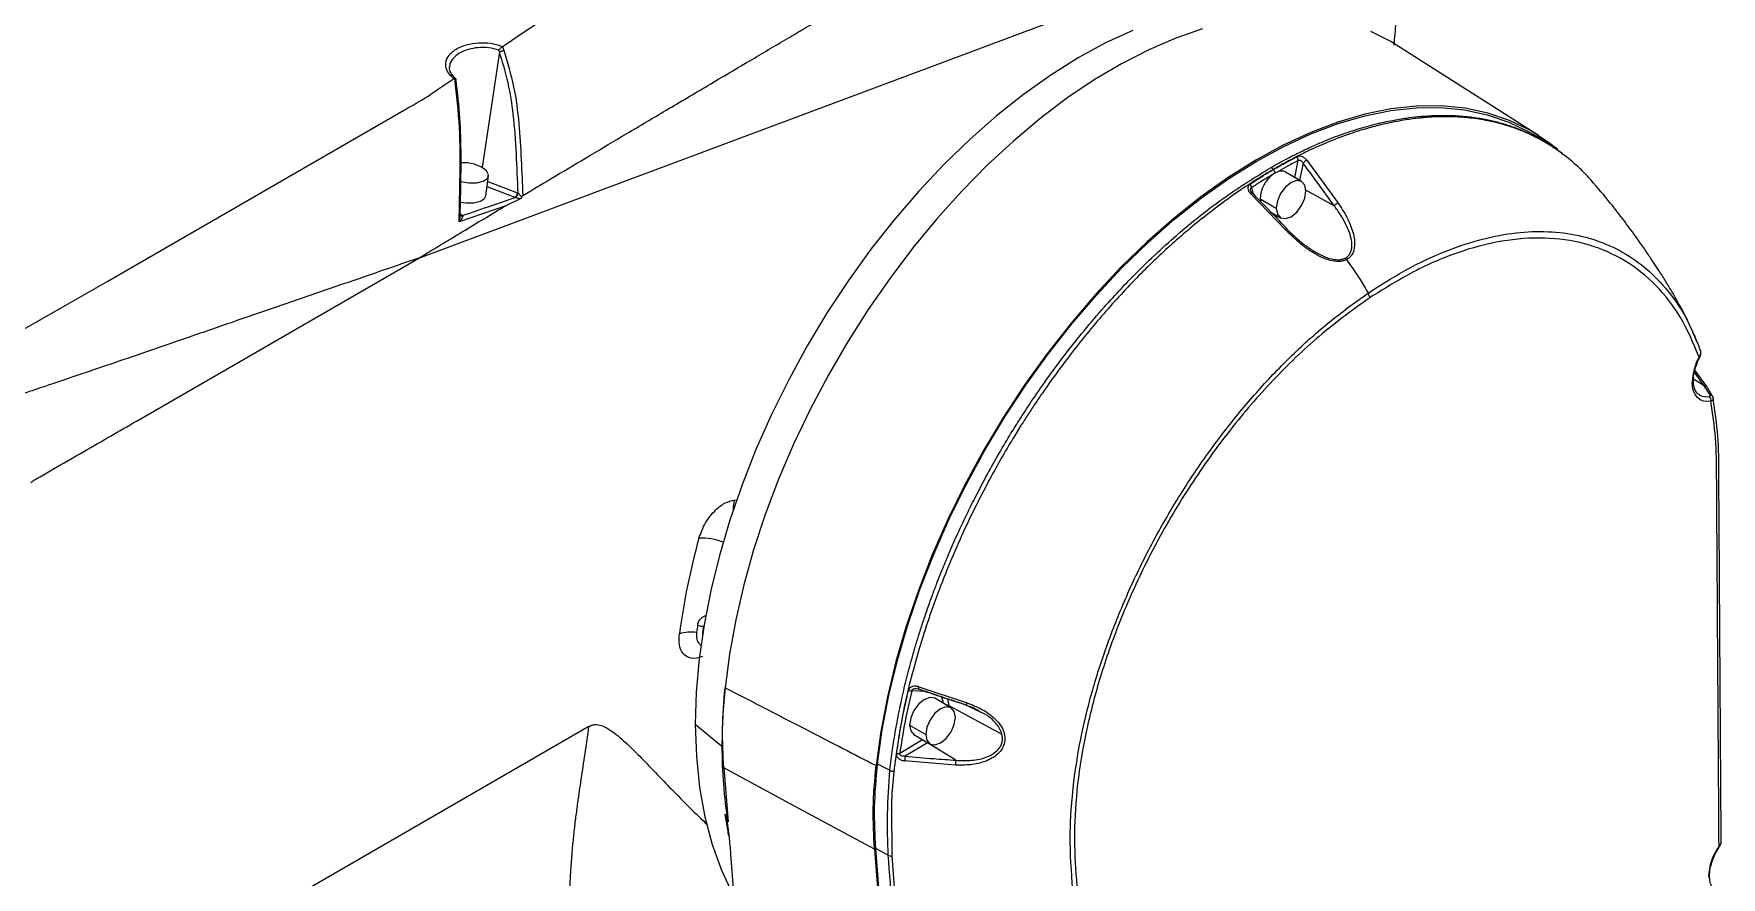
# Model space of a CAD drawing. Header units: millimetres. Extents: x -356 to 237, y 0 to 365.
# Drawn here: x -178.53 to -169.81, y 282.4 to 286.75 of the extents above; entities that cross this region are included whole.
import ezdxf

# ---------------------------------------------------------------- set-up
doc = ezdxf.new("R2010")
doc.units = ezdxf.units.MM

msp = doc.modelspace()

# ---------------------------------------------------------------- linework, layer by layer
at = {"color": 7, "linetype": 'Continuous', "lineweight": 25}
for p, q in [((-176.5385, 285.5966), (-172.0373, 287.2786)), ((-170.7574, 286.2298), (-171.4901, 286.6956)), ((-176.1225, 286.661), (-176.2114, 286.0648)), ((-176.3583, 286.5211), (-176.3747, 286.5388)), ((-176.3446, 286.5189), (-176.3608, 286.5364)), ((-176.3469, 286.5165), (-176.3479, 286.515)), ((-178.1447, 285.4766), (-176.5997, 286.3684)), ((-170.6956, 286.1791), (-170.7624, 286.2215)), ((-172.0151, 286.0123), (-171.9972, 286.0997)), ((-171.9723, 286.0858), (-171.9903, 285.998)), ((-171.9524, 286.1011), (-171.7914, 285.8805)), ((-176.1926, 285.9174), (-176.1781, 286.0207)), ((-176.1822, 285.9913), (-176.029, 285.9333)), ((-172.1179, 286.0351), (-172.1294, 286.0275)), ((-172.1066, 286.0406), (-172.1179, 286.0351)), ((-171.9802, 285.9922), (-172.0638, 286.0405)), ((-176.0411, 285.9093), (-176.186, 285.9642)), ((-176.0152, 285.9014), (-176.0891, 285.8669)), ((-172.0606, 285.7401), (-172.2445, 285.9297)), ((-172.2365, 285.934), (-172.2431, 285.9451)), ((-172.2385, 285.9601), (-172.2297, 285.927)), ((-172.1944, 285.9025), (-172.1109, 285.8543)), ((-172.1944, 285.9025), (-172.1931, 285.8869)), ((-171.8115, 285.8662), (-171.9579, 285.9467)), ((-176.0891, 285.8669), (-176.3299, 285.7834)), ((-176.3255, 285.8273), (-176.3128, 285.8157)), ((-176.3233, 285.818), (-176.3236, 285.8184)), ((-176.3128, 285.8157), (-176.3124, 285.815)), ((-172.1381, 285.8333), (-172.0885, 285.8047)), ((-172.1342, 285.8258), (-172.1289, 285.828)), ((-177.981, 284.7639), (-176.5385, 285.5966)), ((-178.3617, 285.3526), (-178.1447, 285.4766)), ((-178.5688, 285.2343), (-178.3617, 285.3526)), ((-169.9439, 285.1795), (-169.9521, 285.1996)), ((-169.9463, 285.179), (-169.9392, 285.1631)), ((-169.9188, 285.114), (-169.9206, 285.1215)), ((-169.9497, 285.0164), (-169.8892, 284.9338)), ((-169.9022, 284.9371), (-169.9569, 284.971)), ((-169.9022, 284.9371), (-169.9514, 285.0083)), ((-169.8709, 284.89), (-169.9022, 284.9371)), ((-169.8545, 284.8736), (-169.8574, 284.8823)), ((-174.9086, 284.3478), (-174.8971, 284.3489)), ((-173.9195, 283.359), (-173.9933, 283.3633)), ((-173.971, 283.3745), (-173.96, 283.3728)), ((-173.9561, 283.3841), (-173.7072, 283.3004)), ((-173.7898, 283.276), (-173.8733, 283.3242)), ((-173.8022, 283.2872), (-173.5273, 283.1393)), ((-173.8022, 283.2872), (-173.8022, 283.2832)), ((-173.6639, 283.2651), (-173.7119, 283.2893)), ((-175.1105, 283.1902), (-174.9729, 283.0768)), ((-174.004, 283.1862), (-173.9205, 283.138)), ((-173.6516, 283.2589), (-173.6639, 283.2651)), ((-175.6597, 283.1785), (-178.4405, 281.5732)), ((-174.0547, 283.0408), (-173.9375, 283.1112)), ((-173.9815, 283.1367), (-173.898, 283.0884)), ((-173.9117, 283.0949), (-174.0267, 283.0258)), ((-173.7654, 283.0047), (-173.9117, 283.0949)), ((-174.9638, 282.9649), (-174.9417, 282.6864)), ((-173.7674, 282.98), (-174.0298, 283.0012)), ((-174.9283, 282.5174), (-174.8118, 281.0463)), ((-174.1857, 282.5456), (-174.034, 280.6301)), ((-174.0272, 280.6347), (-174.1789, 282.5493)), ((-174.0963, 282.5096), (-173.997, 281.2348))]:
    msp.add_line(p, q, dxfattribs=at)
at = {"color": 7, "linetype": 'Continuous', "lineweight": 25, "flags": 128}
for points in [[(-172.8519, 286.7716), (-172.9926, 286.7066), (-173.134, 286.6296), (-173.2753, 286.5411), (-173.4159, 286.4414), (-173.5549, 286.3311), (-173.6918, 286.2108), (-173.8257, 286.081), (-173.9561, 285.9425), (-174.0823, 285.7958), (-174.2036, 285.6417), (-174.3195, 285.4811), (-174.4293, 285.3148), (-174.5324, 285.1435), (-174.6285, 284.9681), (-174.7169, 284.7896), (-174.7973, 284.6087), (-174.8692, 284.4266), (-174.9322, 284.2439), (-174.9861, 284.0618), (-175.0306, 283.8811), (-175.0654, 283.7027), (-175.0904, 283.5274), (-175.1055, 283.3563), (-175.1105, 283.1902)], [(-172.4913, 286.7801), (-172.6296, 286.7319), (-172.7694, 286.6716), (-172.9102, 286.5995), (-173.0511, 286.5159), (-173.1916, 286.4212), (-173.331, 286.3159), (-173.4684, 286.2005), (-173.6034, 286.0756), (-173.7352, 285.9418), (-173.8632, 285.7997), (-173.9868, 285.6499), (-174.1053, 285.4934), (-174.2182, 285.3307), (-174.3249, 285.1628), (-174.425, 284.9903), (-174.5179, 284.8142), (-174.6032, 284.6354), (-174.6804, 284.4546), (-174.7492, 284.2728), (-174.8093, 284.0909), (-174.8603, 283.9096), (-174.9021, 283.7301), (-174.9343, 283.553), (-174.9569, 283.3792)], [(-171.4901, 286.6956), (-171.5195, 286.7135), (-171.6222, 286.7657)], [(-170.6572, 286.1564), (-170.7044, 286.1935), (-170.8022, 286.2565), (-170.9071, 286.3071), (-171.0187, 286.3449), (-171.1362, 286.3698), (-171.2592, 286.3816), (-171.387, 286.3803), (-171.5189, 286.3659), (-171.6543, 286.3385), (-171.7925, 286.2981), (-171.9328, 286.2451), (-172.0745, 286.1796), (-172.2168, 286.1021), (-172.359, 286.0128), (-172.5005, 285.9123), (-172.6404, 285.8011), (-172.778, 285.6798), (-172.9128, 285.5488), (-173.0439, 285.4091), (-173.1707, 285.2611), (-173.2925, 285.1058), (-173.4088, 284.9438), (-173.5189, 284.776), (-173.6224, 284.6034), (-173.7185, 284.4266), (-173.807, 284.2467), (-173.8872, 284.0646), (-173.9589, 283.8812), (-174.0216, 283.6974), (-174.075, 283.5142), (-174.1188, 283.3324), (-174.1529, 283.1532), (-174.177, 282.9772)], [(-174.1696, 282.9858), (-174.1453, 283.1612), (-174.111, 283.3398), (-174.0671, 283.5208), (-174.0136, 283.7033), (-173.9509, 283.8863), (-173.8793, 284.0689), (-173.7991, 284.2502), (-173.7109, 284.4293), (-173.6149, 284.6052), (-173.5117, 284.777), (-173.4019, 284.944), (-173.286, 285.1051), (-173.1645, 285.2596), (-173.0381, 285.4068), (-172.9075, 285.5458), (-172.7733, 285.676), (-172.6361, 285.7966), (-172.4968, 285.9072), (-172.3559, 286.007), (-172.2143, 286.0957), (-172.0726, 286.1727), (-171.9315, 286.2377), (-171.7919, 286.2903), (-171.6543, 286.3303), (-171.5195, 286.3575), (-171.3881, 286.3717), (-171.2609, 286.3728), (-171.1385, 286.3609), (-171.0215, 286.3359), (-170.9105, 286.2981), (-170.8061, 286.2477), (-170.7624, 286.2215)], [(-176.3241, 285.9924), (-176.3213, 285.9915), (-176.2798, 285.9841), (-176.2392, 285.9846), (-176.2055, 285.9928), (-176.1841, 286.0076), (-176.178, 286.0267), (-176.1883, 286.0471)], [(-171.9578, 285.9427), (-171.9636, 285.9731), (-171.9802, 285.9922), (-172.0051, 285.9971), (-172.0344, 285.9869), (-172.0637, 285.9632), (-172.0885, 285.9297), (-172.1051, 285.8915), (-172.1109, 285.8543)], [(-176.3254, 285.8856), (-176.2943, 285.8808), (-176.2537, 285.8812), (-176.2201, 285.8895), (-176.1986, 285.9043), (-176.1926, 285.9174)], [(-172.1109, 285.8543), (-172.1051, 285.8238), (-172.0885, 285.8047), (-172.0637, 285.7999), (-172.0344, 285.8101), (-172.0051, 285.8337), (-171.9802, 285.8672), (-171.9636, 285.9055), (-171.9578, 285.9427)], [(-172.1009, 285.8119), (-172.1045, 285.8098), (-172.1135, 285.805)], [(-172.0525, 285.7447), (-172.0525, 285.7447), (-172.052, 285.7444), (-172.052, 285.7437), (-172.0524, 285.7426)], [(-169.8665, 284.8571), (-169.8868, 284.8554), (-169.9055, 284.8581), (-169.9222, 284.8651), (-169.9364, 284.8764), (-169.9478, 284.8916), (-169.9562, 284.9103), (-169.9613, 284.9321), (-169.963, 284.9565)], [(-169.8879, 284.9337), (-169.8867, 284.9323), (-169.8864, 284.9319)], [(-169.9273, 284.8909), (-169.9257, 284.8899), (-169.9232, 284.8885)], [(-177.9956, 284.7554), (-177.9875, 284.7601), (-177.981, 284.7639)], [(-173.9601, 283.3727), (-173.9602, 283.3723), (-173.9601, 283.3725), (-173.9598, 283.3733), (-173.9594, 283.3745), (-173.9588, 283.3763), (-173.958, 283.3786), (-173.9571, 283.3812), (-173.9561, 283.3841)], [(-173.8733, 283.3242), (-173.8981, 283.329), (-173.9274, 283.3188), (-173.9567, 283.2952), (-173.9816, 283.2617), (-173.9981, 283.2234), (-174.004, 283.1862)], [(-173.7673, 283.2264), (-173.7732, 283.2569), (-173.7898, 283.276), (-173.8146, 283.2808), (-173.8439, 283.2706), (-173.8732, 283.247), (-173.898, 283.2135), (-173.9146, 283.1752), (-173.9205, 283.138)], [(-173.7119, 283.2893), (-173.7119, 283.2889), (-173.7117, 283.289), (-173.7113, 283.2897), (-173.7107, 283.291), (-173.71, 283.2927), (-173.7092, 283.2949), (-173.7082, 283.2975), (-173.7072, 283.3004)], [(-175.1105, 283.1902), (-175.1051, 283.0236), (-175.0888, 282.8642), (-175.0618, 282.7128), (-175.0241, 282.5703), (-174.9761, 282.4375), (-174.9179, 282.3151), (-174.9113, 282.303)], [(-174.004, 283.1862), (-173.9981, 283.1558), (-173.9816, 283.1367), (-173.9815, 283.1367)], [(-173.9205, 283.138), (-173.9146, 283.1075), (-173.898, 283.0884), (-173.8732, 283.0836), (-173.8439, 283.0938), (-173.8146, 283.1174), (-173.7898, 283.1509), (-173.7732, 283.1892), (-173.7673, 283.2264)], [(-174.1857, 282.5456), (-174.6214, 282.7804), (-174.9638, 282.9649)], [(-174.1696, 282.9858), (-174.1339, 282.9675), (-174.1059, 282.9531)], [(-174.1147, 282.5147), (-174.1506, 282.5341), (-174.1789, 282.5493)], [(-169.8223, 282.5588), (-169.8223, 282.5589), (-169.8225, 282.5595), (-169.8233, 282.5605), (-169.8247, 282.5618)]]:
    msp.add_lwpolyline(points, dxfattribs=at)
at = {"color": 7, "linetype": 'Continuous', "lineweight": 25}
for centre, radius, start, end in [((-176.3697, 286.5264), 0.0133, 48.37703, 112.26805), ((-176.3041, 285.9065), 0.1821, 50.51247, 95.94706), ((-172.0266, 286.1), 0.0294, 359.51977, 40.7195), ((-171.93, 286.0513), 0.0545, 114.21048, 140.80255), ((-172.27, 285.9566), 0.0317, 6.23212, 42.65916), ((-172.0256, 285.894), 0.1691, 127.864, 177.11644), ((-172.0854, 285.9978), 0.0478, 63.14189, 116.3687), ((-176.0688, 285.9382), 0.0401, 313.83514, 352.89562), ((-176.0709, 285.9428), 0.0469, 313.2995, 346.29233), ((-172.2337, 285.919), 0.0152, 100.43712, 135.18486), ((-176.3156, 285.8278), 0.0125, 229.13293, 282.77426), ((-176.3151, 285.8265), 0.0119, 225.84931, 283.06696), ((-171.7668, 285.8248), 0.0609, 113.74801, 137.18575), ((-172.0479, 285.7274), 0.018, 104.98388, 134.75844), ((-169.6796, 284.9478), 0.2836, 150.92891, 178.23298), ((-169.9236, 285.0911), 0.00666, 235.06339, 267.02395), ((-169.9669, 284.9654), 0.00972, 293.76098, 354.78694), ((-169.8983, 284.9218), 0.0158, 48.91644, 104.12644), ((-169.8911, 284.9525), 0.0716, 243.36251, 282.55818), ((-169.89, 284.8632), 0.0242, 345.41177, 53.33609), ((-169.8711, 284.8736), 0.0164, 40.96062, 89.3546), ((-169.8694, 284.8755), 0.0138, 12.09178, 39.68875), ((-174.7651, 284.3061), 0.1494, 163.82418, 182.91279), ((-171.5544, 283.1692), 3.6711, 164.50039, 172.37044), ((-175.0741, 283.8613), 0.2894, 68.26326, 93.53622), ((-175.1323, 283.4753), 0.1911, 81.40288, 108.5132), ((-171.9207, 283.246), 3.2104, 171.82232, 172.51351), ((-175.0707, 283.7545), 0.0588, 241.87692, 274.31373), ((-174.9799, 283.6608), 0.0932, 157.87581, 183.0494), ((-172.0243, 283.0722), 2.9486, 174.02314, 179.9113), ((-173.9992, 283.4017), 0.0388, 254.24497, 278.63509), ((-173.9099, 283.2926), 0.0801, 4.79045, 31.97329), ((-173.815, 283.2617), 0.0285, 63.3131, 89.07065), ((-173.9165, 283.289), 0.1144, 359.0871, 16.6718), ((-173.8974, 283.1172), 0.0265, 222.10041, 237.40677), ((-172.6272, 283.0678), 2.3458, 179.78162, 189.3579), ((-174.0647, 283.0729), 0.0336, 257.8585, 287.2269), ((-173.8883, 282.9961), 0.1416, 167.89826, 177.94052), ((-174.0758, 283.0111), 0.0654, 242.5923, 261.13531), ((-173.5334, 282.9738), 0.2341, 172.41712, 178.47276), ((-174.0928, 282.5577), 0.0483, 242.97397, 265.853), ((-169.5801, 282.3887), 0.2996, 144.70506, 177.6815), ((-169.8834, 282.4097), 0.00973, 293.77573, 354.77219)]:
    msp.add_arc(centre, radius, start, end, dxfattribs=at)
for points, knots in [([(-171.5021, 286.6952), (-171.4987, 286.7341), (-171.4903, 286.8295), (-171.4856, 286.9741), (-171.4845, 287.12), (-171.487, 287.2435), (-171.492, 287.3598), (-171.5008, 287.4863), (-171.5129, 287.6025), (-171.5258, 287.6987), (-171.5356, 287.7621), (-171.5425, 287.8014), (-171.5457, 287.819)], [0, 0, 0, 0, 0.103789, 0.254692, 0.384788, 0.491923, 0.583176, 0.694329, 0.829377, 0.893884, 0.95244, 1, 1, 1, 1]), ([(-176.0016, 285.9192), (-175.9459, 285.9525), (-175.8305, 286.0213), (-175.6514, 286.128), (-175.4601, 286.2416), (-175.2568, 286.3622), (-175.0413, 286.4897), (-174.8286, 286.6155), (-174.6598, 286.7152), (-174.5384, 286.7869), (-174.4525, 286.8375), (-174.3641, 286.8896), (-174.2656, 286.9477), (-174.1542, 287.0134), (-174.0322, 287.0853), (-173.9128, 287.1555), (-173.7985, 287.2229), (-173.7063, 287.277), (-173.6329, 287.3205), (-173.5866, 287.3481), (-173.548, 287.3691), (-173.5267, 287.3796), (-173.5162, 287.3847)], [0, 0, 0, 0, 0.067416, 0.139672, 0.216771, 0.298711, 0.385492, 0.477115, 0.555677, 0.589236, 0.623792, 0.659348, 0.6959, 0.742677, 0.793852, 0.843143, 0.886672, 0.931815, 0.954344, 0.975277, 0.987911, 1, 1, 1, 1]), ([(-176.106, 286.6891), (-175.981, 286.7722), (-175.7579, 286.9206), (-175.5348, 287.069), (-175.4366, 287.1343)], [0, 0, 0, 0, 0.559972, 1, 1, 1, 1]), ([(-176.3747, 286.5388), (-176.3819, 286.5478), (-176.3966, 286.5664), (-176.4027, 286.606), (-176.3829, 286.6487), (-176.3381, 286.6827), (-176.2782, 286.7037), (-176.2139, 286.7101), (-176.1553, 286.7052), (-176.1212, 286.694), (-176.106, 286.6891)], [0, 0, 0, 0, 0.083479, 0.172255, 0.277084, 0.412073, 0.573009, 0.737361, 0.882973, 1, 1, 1, 1]), ([(-176.1253, 286.67), (-176.1422, 286.6745), (-176.1776, 286.684), (-176.231, 286.6841), (-176.2834, 286.6747), (-176.3291, 286.6561), (-176.362, 286.6278), (-176.3799, 286.6021), (-176.3786, 286.5878), (-176.3784, 286.5856)], [0, 0, 0, 0, 0.176767, 0.369485, 0.532776, 0.714575, 0.856364, 0.978046, 1, 1, 1, 1]), ([(-176.1253, 286.67), (-176.1239, 286.6715), (-176.1211, 286.6747), (-176.1165, 286.6795), (-176.1118, 286.6841), (-176.1085, 286.687), (-176.107, 286.6883)], [0, 0, 0, 0, 0.235533, 0.495492, 0.760018, 1, 1, 1, 1]), ([(-176.1225, 286.661), (-176.123, 286.6627), (-176.1239, 286.6657), (-176.1249, 286.6687), (-176.1253, 286.67)], [0, 0, 0, 0, 0.560196, 1, 1, 1, 1]), ([(-176.106, 286.6891), (-176.1062, 286.6889), (-176.1065, 286.6887), (-176.1068, 286.6884), (-176.107, 286.6883)], [0, 0, 0, 0, 0.55782, 1, 1, 1, 1]), ([(-176.107, 286.6883), (-176.1056, 286.6847), (-176.1032, 286.6783), (-176.101, 286.6718), (-176.1, 286.669)], [0, 0, 0, 0, 0.5597181, 1, 1, 1, 1]), ([(-176.3608, 286.5364), (-176.3671, 286.5439), (-176.3789, 286.5583), (-176.3796, 286.5768), (-176.3799, 286.5856)], [0, 0, 0, 0, 0.52819, 1, 1, 1, 1]), ([(-176.1225, 286.661), (-176.1204, 286.6615), (-176.116, 286.6625), (-176.1099, 286.6646), (-176.1044, 286.6667), (-176.1014, 286.6683), (-176.1, 286.669)], [0, 0, 0, 0, 0.2663201, 0.5734779, 0.805252, 1, 1, 1, 1]), ([(-176.0254, 285.9317), (-176.0281, 285.9994), (-176.0336, 286.1354), (-176.0469, 286.3255), (-176.0733, 286.5025), (-176.106, 286.6078), (-176.1225, 286.661)], [0, 0, 0, 0, 0.275336, 0.552648, 0.774033, 1, 1, 1, 1]), ([(-176.1, 286.669), (-176.081, 286.6064), (-176.0435, 286.4828), (-176.0203, 286.2924), (-176.0088, 286.1051), (-176.004, 285.981), (-176.0016, 285.9192)], [0, 0, 0, 0, 0.257978, 0.509362, 0.755743, 1, 1, 1, 1]), ([(-176.5997, 286.3684), (-176.5577, 286.3922), (-176.5143, 286.4168), (-176.4628, 286.4515), (-176.4236, 286.4775), (-176.3859, 286.5027), (-176.3583, 286.5211)], [0, 0, 0, 0, 0.505867, 0.523382, 0.651774, 1, 1, 1, 1]), ([(-176.3531, 286.5229), (-176.354, 286.5228), (-176.3558, 286.5225), (-176.3574, 286.5216), (-176.3583, 286.5211)], [0, 0, 0, 0, 0.479146, 1, 1, 1, 1]), ([(-176.3299, 285.7834), (-176.3282, 285.8635), (-176.3246, 286.0253), (-176.3234, 286.2726), (-176.3431, 286.4384), (-176.3531, 286.5229)], [0, 0, 0, 0, 0.324416, 0.655855, 1, 1, 1, 1]), ([(-176.3531, 286.5229), (-176.3518, 286.5229), (-176.3496, 286.5229), (-176.3467, 286.5217), (-176.3457, 286.5191), (-176.3464, 286.5175), (-176.3469, 286.5165)], [0, 0, 0, 0, 0.327952, 0.57354, 0.740319, 1, 1, 1, 1]), ([(-176.3479, 286.515), (-176.34, 286.4493), (-176.3245, 286.3199), (-176.3203, 286.0905), (-176.3238, 285.9274), (-176.326, 285.8285)], [0, 0, 0, 0, 0.288115, 0.568381, 1, 1, 1, 1]), ([(-172.1379, 286.064), (-172.1106, 286.0793), (-172.0592, 286.1082), (-171.9845, 286.1457), (-171.9177, 286.1768), (-171.8585, 286.2021), (-171.8069, 286.2224), (-171.7526, 286.2422), (-171.6833, 286.2651), (-171.6002, 286.2883), (-171.5157, 286.307), (-171.4437, 286.3191), (-171.3766, 286.3273), (-171.3087, 286.3324), (-171.2347, 286.3339), (-171.1568, 286.3306), (-171.0807, 286.322), (-171.021, 286.311), (-170.9781, 286.3009), (-170.9472, 286.2926), (-170.9151, 286.2828), (-170.8817, 286.2713), (-170.8472, 286.258), (-170.8116, 286.2426), (-170.7752, 286.225), (-170.7384, 286.2053), (-170.7143, 286.1906), (-170.7022, 286.1832)], [0, 0, 0, 0, 0.061872, 0.116954, 0.165565, 0.207996, 0.24451, 0.275339, 0.322697, 0.389147, 0.446087, 0.494153, 0.533872, 0.58007, 0.628987, 0.680474, 0.734426, 0.780763, 0.800714, 0.821792, 0.843992, 0.86731, 0.89175, 0.917321, 0.944041, 0.971935, 1, 1, 1, 1]), ([(-170.6918, 286.1751), (-170.6971, 286.1785), (-170.7098, 286.1866), (-170.7572, 286.2142), (-170.8299, 286.2497), (-170.9028, 286.2754), (-170.9437, 286.2873), (-170.9584, 286.2913), (-170.9723, 286.2949), (-170.9854, 286.2981), (-170.9976, 286.3009), (-171.009, 286.3033), (-171.0194, 286.3055), (-171.0566, 286.3127), (-171.1169, 286.3213), (-171.1961, 286.3263), (-171.2574, 286.3265), (-171.3024, 286.3247), (-171.3328, 286.3227), (-171.3519, 286.321), (-171.3623, 286.32), (-171.3665, 286.3196), (-171.3932, 286.3168), (-171.4508, 286.3094), (-171.5187, 286.2966), (-171.5748, 286.2835), (-171.6126, 286.2738), (-171.6529, 286.2625), (-171.6957, 286.2493), (-171.7639, 286.2264), (-171.8497, 286.1932), (-171.9445, 286.1506), (-172.0153, 286.1151), (-172.0647, 286.0886), (-172.0956, 286.0713), (-172.114, 286.0606), (-172.1225, 286.0555), (-172.125, 286.054), (-172.1257, 286.0536), (-172.1259, 286.0534)], [0, 0, 0, 0, 0.012367, 0.029904, 0.108673, 0.172196, 0.182879, 0.192965, 0.202454, 0.211339, 0.21962, 0.227291, 0.234351, 0.240795, 0.302299, 0.354817, 0.39794, 0.423848, 0.444041, 0.458372, 0.461824, 0.464609, 0.466727, 0.515005, 0.579633, 0.603549, 0.629284, 0.656896, 0.686457, 0.718037, 0.799439, 0.868563, 0.924103, 0.956192, 0.97969, 0.994346, 0.998303, 0.999434, 1, 1, 1, 1]), ([(-170.7022, 286.1832), (-170.6846, 286.172), (-170.66, 286.1563), (-170.6373, 286.138), (-170.6309, 286.1328)], [0, 0, 0, 0, 0.71553, 1, 1, 1, 1]), ([(-170.4915, 286.005), (-170.4963, 286.0103), (-170.5084, 286.0239), (-170.5297, 286.0456), (-170.5561, 286.071), (-170.586, 286.0976), (-170.618, 286.1237), (-170.6502, 286.1475), (-170.6746, 286.1644), (-170.6883, 286.1729), (-170.6918, 286.1751)], [0, 0, 0, 0, 0.08094, 0.207368, 0.346314, 0.497643, 0.662308, 0.816488, 0.952649, 1, 1, 1, 1]), ([(-174.1059, 282.9531), (-174.1014, 282.9901), (-174.0914, 283.073), (-174.0682, 283.2104), (-174.0434, 283.3283), (-174.0216, 283.419), (-174.0073, 283.4747), (-173.9915, 283.5328), (-173.9741, 283.5933), (-173.9549, 283.656), (-173.934, 283.721), (-173.9111, 283.7882), (-173.8879, 283.8529), (-173.8632, 283.9186), (-173.8355, 283.9888), (-173.8012, 284.0716), (-173.7593, 284.1668), (-173.7142, 284.2633), (-173.6663, 284.36), (-173.6149, 284.4585), (-173.5573, 284.5627), (-173.4993, 284.6615), (-173.4424, 284.7537), (-173.3806, 284.8489), (-173.3039, 284.9606), (-173.2101, 285.0884), (-173.1071, 285.2183), (-173.0058, 285.3369), (-172.9165, 285.4345), (-172.7892, 285.5661), (-172.6146, 285.7282), (-172.3824, 285.9133), (-172.218, 286.0146), (-172.1379, 286.064)], [0, 0, 0, 0, 0.029392, 0.065927, 0.109958, 0.124415, 0.139559, 0.155401, 0.171946, 0.189201, 0.207171, 0.22586, 0.245269, 0.261398, 0.281232, 0.304814, 0.332178, 0.363352, 0.388825, 0.417358, 0.451101, 0.482775, 0.507798, 0.5366, 0.572307, 0.614774, 0.661722, 0.703133, 0.737869, 0.766096, 0.847664, 0.925801, 1, 1, 1, 1]), ([(-172.1259, 286.0534), (-172.1278, 286.0555), (-172.1314, 286.0595), (-172.1358, 286.0625), (-172.1379, 286.064)], [0, 0, 0, 0, 0.519392, 1, 1, 1, 1]), ([(-172.1259, 286.0534), (-172.1033, 286.0662), (-172.0632, 286.0889), (-172.0222, 286.11), (-172.0043, 286.1192)], [0, 0, 0, 0, 0.56456, 1, 1, 1, 1]), ([(-171.9972, 286.0997), (-172.0177, 286.0891), (-172.0545, 286.0701), (-172.0906, 286.0497), (-172.1066, 286.0406)], [0, 0, 0, 0, 0.556464, 1, 1, 1, 1]), ([(-171.9524, 286.1011), (-171.9563, 286.1054), (-171.9641, 286.1139), (-171.9787, 286.1208), (-171.9929, 286.1231), (-172.0006, 286.1204), (-172.0043, 286.1192)], [0, 0, 0, 0, 0.291458, 0.586631, 0.804524, 1, 1, 1, 1]), ([(-171.9972, 286.0997), (-171.9962, 286.1003), (-171.9942, 286.1016), (-171.9906, 286.1021), (-171.987, 286.1015), (-171.9834, 286.0999), (-171.9801, 286.0973), (-171.9759, 286.0929), (-171.9738, 286.0887), (-171.9723, 286.0858)], [0, 0, 0, 0, 0.108605, 0.213943, 0.323082, 0.443263, 0.567326, 0.708489, 1, 1, 1, 1]), ([(-171.8115, 285.8662), (-171.841, 285.9077), (-171.8935, 285.9817), (-171.9483, 286.0541), (-171.9723, 286.0858)], [0, 0, 0, 0, 0.5613031, 1, 1, 1, 1]), ([(-172.1259, 286.0534), (-172.1408, 286.0448), (-172.1803, 286.0218), (-172.2534, 285.9759), (-172.3547, 285.9072), (-172.4631, 285.8261), (-172.5678, 285.7406), (-172.6582, 285.6615), (-172.7419, 285.5834), (-172.8581, 285.4687), (-173.005, 285.3098), (-173.1705, 285.1069), (-173.2784, 284.9585), (-173.3367, 284.8735), (-173.3547, 284.8468), (-173.3726, 284.8199), (-173.3903, 284.7929), (-173.4079, 284.7657), (-173.4209, 284.7453), (-173.4324, 284.727), (-173.4451, 284.7066), (-173.4974, 284.6215), (-173.5719, 284.4921), (-173.6612, 284.3209), (-173.7355, 284.1656), (-173.8039, 284.008), (-173.8846, 283.8017), (-173.9679, 283.5476), (-174.0437, 283.2466), (-174.072, 283.0453), (-174.0859, 282.9466)], [0, 0, 0, 0, 0.013615, 0.036194, 0.068296, 0.11042, 0.143305, 0.175241, 0.205477, 0.233911, 0.304453, 0.376548, 0.441063, 0.449567, 0.45808, 0.466601, 0.475129, 0.483664, 0.492202, 0.49429, 0.500752, 0.511214, 0.573352, 0.618844, 0.663989, 0.709618, 0.754758, 0.839251, 0.9211, 1, 1, 1, 1]), ([(-172.2467, 285.9781), (-172.2485, 285.9768), (-172.252, 285.9741), (-172.2556, 285.9685), (-172.2576, 285.9622), (-172.2578, 285.953), (-172.2541, 285.9411), (-172.2478, 285.9336), (-172.2445, 285.9297)], [0, 0, 0, 0, 0.118569, 0.234948, 0.352557, 0.473014, 0.727599, 1, 1, 1, 1]), ([(-172.2467, 285.9781), (-172.2243, 285.9927), (-172.1845, 286.0185), (-172.1437, 286.0428), (-172.1259, 286.0534)], [0, 0, 0, 0, 0.5629188, 1, 1, 1, 1]), ([(-172.1294, 286.0275), (-172.1498, 286.0153), (-172.1866, 285.9934), (-172.2226, 285.9703), (-172.2385, 285.9601)], [0, 0, 0, 0, 0.556669, 1, 1, 1, 1]), ([(-172.1259, 286.0534), (-172.1248, 286.0521), (-172.1226, 286.0493), (-172.1201, 286.0446), (-172.1184, 286.0397), (-172.118, 286.0364), (-172.1179, 286.0348)], [0, 0, 0, 0, 0.250293, 0.515039, 0.77197, 1, 1, 1, 1]), ([(-169.949, 285.1891), (-169.9602, 285.2153), (-169.987, 285.2779), (-170.0342, 285.3655), (-170.0808, 285.4458), (-170.1182, 285.5058), (-170.1485, 285.5529), (-170.1778, 285.597), (-170.2109, 285.6455), (-170.2556, 285.709), (-170.3178, 285.7935), (-170.3995, 285.8994), (-170.4641, 285.9734), (-170.4982, 286.0126)], [0, 0, 0, 0, 0.085933, 0.205433, 0.300017, 0.366312, 0.418945, 0.469262, 0.526141, 0.596253, 0.703507, 0.842991, 1, 1, 1, 1]), ([(-176.3128, 285.8157), (-176.2621, 285.8332), (-176.1716, 285.8646), (-176.081, 285.8956), (-176.0411, 285.9093)], [0, 0, 0, 0, 0.559515, 1, 1, 1, 1]), ([(-176.0388, 285.9087), (-176.0392, 285.9088), (-176.04, 285.9091), (-176.0407, 285.9092), (-176.0411, 285.9093)], [0, 0, 0, 0, 0.561068, 1, 1, 1, 1]), ([(-176.0152, 285.9014), (-176.0192, 285.9026), (-176.0252, 285.9044), (-176.0331, 285.9069), (-176.0369, 285.9081), (-176.0388, 285.9087)], [0, 0, 0, 0, 0.510459, 0.764938, 1, 1, 1, 1]), ([(-176.029, 285.9333), (-176.0284, 285.933), (-176.0271, 285.9325), (-176.0259, 285.9319), (-176.0254, 285.9317)], [0, 0, 0, 0, 0.557504, 1, 1, 1, 1]), ([(-176.0254, 285.9317), (-176.0238, 285.9302), (-176.0203, 285.9272), (-176.0141, 285.9198), (-176.0101, 285.9135), (-176.0073, 285.9094)], [0, 0, 0, 0, 0.226986, 0.479834, 1, 1, 1, 1]), ([(-176.0073, 285.9094), (-176.0077, 285.9085), (-176.0085, 285.9068), (-176.0103, 285.9046), (-176.0125, 285.9027), (-176.0143, 285.9019), (-176.0152, 285.9014)], [0, 0, 0, 0, 0.246417, 0.487996, 0.73576, 1, 1, 1, 1]), ([(-176.0016, 285.9192), (-176.0018, 285.9191), (-176.0023, 285.9187), (-176.0033, 285.9177), (-176.0052, 285.9147), (-176.0064, 285.9116), (-176.0073, 285.9094)], [0, 0, 0, 0, 0.0722352, 0.1573068, 0.3724037, 1, 1, 1, 1]), ([(-172.243, 285.946), (-172.2433, 285.9468), (-172.2441, 285.9489), (-172.2439, 285.9523), (-172.2431, 285.9557), (-172.2413, 285.9585), (-172.2394, 285.9595), (-172.2385, 285.9601)], [0, 0, 0, 0, 0.162216, 0.404528, 0.613068, 0.806123, 1, 1, 1, 1]), ([(-172.0525, 285.7447), (-172.0802, 285.7735), (-172.1412, 285.8369), (-172.2028, 285.8996), (-172.2365, 285.934)], [0, 0, 0, 0, 0.453257, 1, 1, 1, 1]), ([(-176.5385, 285.5966), (-176.5347, 285.5989), (-176.5233, 285.6057), (-176.4859, 285.6283), (-176.4516, 285.649), (-176.4237, 285.6658), (-176.4181, 285.6692), (-176.4001, 285.6801), (-176.3644, 285.7016), (-176.2577, 285.7659), (-176.164, 285.822), (-176.0891, 285.8669)], [0, 0, 0, 0, 0.025644, 0.075887, 0.250153, 0.254689, 0.262397, 0.287331, 0.375273, 0.500347, 1, 1, 1, 1]), ([(-176.3299, 285.7834), (-176.3274, 285.7917), (-176.3238, 285.8036), (-176.3232, 285.8177), (-176.3241, 285.8246), (-176.3254, 285.8273), (-176.326, 285.8285)], [0, 0, 0, 0, 0.5578026, 0.8057995, 0.9119527, 1, 1, 1, 1]), ([(-176.3124, 285.815), (-176.3121, 285.814), (-176.3114, 285.812), (-176.3125, 285.8068), (-176.3177, 285.7964), (-176.3248, 285.7888), (-176.3299, 285.7834)], [0, 0, 0, 0, 0.077623, 0.172292, 0.409614, 1, 1, 1, 1]), ([(-171.7554, 285.5958), (-171.7506, 285.5987), (-171.7411, 285.6046), (-171.7304, 285.6183), (-171.7233, 285.6352), (-171.7195, 285.6589), (-171.7219, 285.6908), (-171.733, 285.7311), (-171.7525, 285.7752), (-171.779, 285.8213), (-171.8004, 285.8509), (-171.8115, 285.8662)], [0, 0, 0, 0, 0.054449, 0.109159, 0.167549, 0.232485, 0.343199, 0.478843, 0.641161, 0.814615, 1, 1, 1, 1]), ([(-171.7914, 285.8805), (-171.7757, 285.8565), (-171.7448, 285.8091), (-171.7126, 285.7321), (-171.7016, 285.6634), (-171.716, 285.6186), (-171.7321, 285.5984), (-171.743, 285.5917), (-171.7484, 285.5884)], [0, 0, 0, 0, 0.26329, 0.519979, 0.766516, 0.883317, 0.941333, 1, 1, 1, 1]), ([(-171.7484, 285.5884), (-171.7547, 285.5858), (-171.7675, 285.5804), (-171.7963, 285.5776), (-171.8489, 285.5856), (-171.9188, 285.6199), (-171.9942, 285.6746), (-172.0384, 285.7183), (-172.0606, 285.7401)], [0, 0, 0, 0, 0.055631, 0.113795, 0.235318, 0.488741, 0.744597, 1, 1, 1, 1]), ([(-172.0524, 285.7426), (-172.0377, 285.7283), (-172.009, 285.7006), (-171.9636, 285.6632), (-171.9317, 285.6422), (-171.916, 285.6319)], [0, 0, 0, 0, 0.3497074, 0.6804683, 1, 1, 1, 1]), ([(-171.6363, 285.4158), (-171.5758, 285.4547), (-171.4581, 285.5303), (-171.2744, 285.6195), (-171.0942, 285.685), (-170.9186, 285.7245), (-170.7497, 285.738), (-170.5892, 285.7251), (-170.4393, 285.6859), (-170.3021, 285.6203), (-170.1796, 285.5293), (-170.0742, 285.4142), (-169.995, 285.2958), (-169.9603, 285.2126), (-169.9463, 285.179)], [0, 0, 0, 0, 0.108118, 0.210112, 0.306309, 0.395752, 0.479938, 0.560203, 0.636663, 0.711645, 0.787427, 0.864613, 0.945362, 1, 1, 1, 1]), ([(-171.916, 285.6319), (-171.9065, 285.6264), (-171.8886, 285.6159), (-171.8619, 285.6035), (-171.83, 285.5921), (-171.7997, 285.5866), (-171.772, 285.589), (-171.7607, 285.5936), (-171.7554, 285.5958)], [0, 0, 0, 0, 0.1922539, 0.3646401, 0.5174951, 0.786607, 0.8987621, 1, 1, 1, 1]), ([(-169.9274, 285.0856), (-169.9567, 285.1556), (-170.013, 285.2902), (-170.1451, 285.4601), (-170.3055, 285.589), (-170.494, 285.6717), (-170.7021, 285.7061), (-170.9246, 285.6941), (-171.1567, 285.6363), (-171.3964, 285.5363), (-171.5489, 285.4412), (-171.6281, 285.3918)], [0, 0, 0, 0, 0.11115, 0.213722, 0.312721, 0.410725, 0.512936, 0.62005, 0.73605, 0.863037, 1, 1, 1, 1]), ([(-176.5385, 285.5966), (-176.6222, 285.5678), (-176.7847, 285.5119), (-177.0269, 285.4286), (-177.2663, 285.3462), (-177.504, 285.2643), (-177.887, 285.1323), (-178.2137, 285.0198), (-178.4886, 284.9277), (-178.5638, 284.9019), (-178.6366, 284.8796), (-178.7073, 284.8598), (-178.768, 284.843), (-178.8251, 284.8275), (-178.8905, 284.8099), (-178.9398, 284.797), (-178.9708, 284.789)], [0, 0, 0, 0, 0.103543, 0.201183, 0.299654, 0.399897, 0.495437, 0.773751, 0.804132, 0.834843, 0.866667, 0.89331, 0.920782, 0.940286, 0.962616, 1, 1, 1, 1]), ([(-171.7554, 285.5958), (-171.7541, 285.5948), (-171.7514, 285.5926), (-171.7495, 285.5898), (-171.7484, 285.5884)], [0, 0, 0, 0, 0.47488, 1, 1, 1, 1]), ([(-171.7484, 285.5884), (-171.724, 285.5545), (-171.6838, 285.4988), (-171.6497, 285.4392), (-171.6363, 285.4158)], [0, 0, 0, 0, 0.60768, 1, 1, 1, 1]), ([(-172.4878, 279.0825), (-172.5402, 279.1301), (-172.6458, 279.2262), (-172.7823, 279.3981), (-172.8864, 279.6048), (-172.9541, 279.8434), (-172.9885, 280.1049), (-173.0376, 280.8354), (-173.1018, 281.5682), (-173.1584, 282.3023), (-173.1818, 282.586), (-173.1641, 282.8582), (-173.123, 283.1159), (-173.0651, 283.3553), (-172.9879, 283.5973), (-172.8921, 283.8388), (-172.7791, 284.077), (-172.6501, 284.3087), (-172.5068, 284.5312), (-172.3511, 284.7419), (-172.1848, 284.9381), (-172.0094, 285.1169), (-171.8281, 285.2783), (-171.6993, 285.3706), (-171.6363, 285.4158)], [0, 0, 0, 0, 0.030358, 0.061206, 0.093591, 0.128975, 0.167096, 0.20654, 0.443143, 0.48258, 0.522544, 0.565132, 0.599196, 0.634444, 0.670694, 0.708088, 0.74584, 0.783711, 0.821811, 0.859322, 0.896029, 0.932053, 0.966738, 1, 1, 1, 1]), ([(-171.6281, 285.3918), (-171.7116, 285.3314), (-171.8834, 285.2073), (-172.1182, 284.9821), (-172.3405, 284.7279), (-172.5432, 284.4476), (-172.7232, 284.148), (-172.8689, 283.8496), (-172.9817, 283.5608), (-173.0644, 283.2872), (-173.1214, 283.0183), (-173.1522, 282.7581), (-173.1551, 282.509), (-173.1323, 282.2701), (-173.073, 281.4971), (-173.021, 280.7237), (-172.9444, 279.9552), (-172.8938, 279.7372), (-172.8187, 279.5416), (-172.7176, 279.3727), (-172.5966, 279.2278), (-172.5063, 279.1434), (-172.4614, 279.1015)], [0, 0, 0, 0, 0.044453, 0.091491, 0.140109, 0.19017, 0.240684, 0.290893, 0.333416, 0.374463, 0.414245, 0.45199, 0.487479, 0.521569, 0.555596, 0.822361, 0.856518, 0.888873, 0.918739, 0.94663, 0.973509, 1, 1, 1, 1]), ([(-171.6281, 285.3918), (-171.6287, 285.3958), (-171.6301, 285.4042), (-171.6341, 285.4118), (-171.6363, 285.4158)], [0, 0, 0, 0, 0.469912, 1, 1, 1, 1]), ([(-169.9189, 285.1139), (-169.9229, 285.1256), (-169.9303, 285.1478), (-169.9395, 285.1693), (-169.9439, 285.1795)], [0, 0, 0, 0, 0.524948, 1, 1, 1, 1]), ([(-169.9274, 285.0856), (-169.9256, 285.0884), (-169.922, 285.094), (-169.9191, 285.1032), (-169.9179, 285.1101), (-169.9187, 285.1136), (-169.9188, 285.114)], [0, 0, 0, 0, 0.329988, 0.651486, 0.959477, 1, 1, 1, 1]), ([(-169.9239, 285.0844), (-169.922, 285.0889), (-169.9188, 285.0961), (-169.9176, 285.1073), (-169.9186, 285.1135), (-169.9191, 285.1167)], [0, 0, 0, 0, 0.440935, 0.705422, 1, 1, 1, 1]), ([(-169.9572, 284.9646), (-169.957, 284.9712), (-169.9561, 284.9918), (-169.9518, 285.0161), (-169.9453, 285.0326), (-169.944, 285.036)], [0, 0, 0, 0, 0.2720727, 0.850047, 1, 1, 1, 1]), ([(-169.944, 285.036), (-169.9403, 285.0471), (-169.9347, 285.0637), (-169.9266, 285.0792), (-169.9239, 285.0844)], [0, 0, 0, 0, 0.66701, 1, 1, 1, 1]), ([(-169.9238, 284.8898), (-169.9291, 284.8931), (-169.9414, 284.9008), (-169.9527, 284.9246), (-169.9569, 284.9468), (-169.9572, 284.9612), (-169.9572, 284.9646)], [0, 0, 0, 0, 0.214066, 0.498737, 0.880901, 1, 1, 1, 1]), ([(-169.8587, 284.8843), (-169.8628, 284.8915), (-169.872, 284.9083), (-169.8822, 284.9245), (-169.8879, 284.9337)], [0, 0, 0, 0, 0.431675, 1, 1, 1, 1]), ([(-169.8709, 284.89), (-169.8705, 284.8891), (-169.8698, 284.8876), (-169.8705, 284.885), (-169.8727, 284.8833), (-169.8745, 284.8829), (-169.8755, 284.8826)], [0, 0, 0, 0, 0.256193, 0.469552, 0.705502, 1, 1, 1, 1]), ([(-169.855, 284.8703), (-169.8552, 284.8689), (-169.8559, 284.8653), (-169.8603, 284.8606), (-169.8644, 284.8583), (-169.8665, 284.8571)], [0, 0, 0, 0, 0.227306, 0.589499, 1, 1, 1, 1]), ([(-169.8247, 282.5618), (-169.8274, 282.9934), (-169.8307, 283.4929), (-169.8344, 284.0602), (-169.8356, 284.2637), (-169.8371, 284.4662), (-169.8377, 284.6649), (-169.8571, 284.7941), (-169.8665, 284.8571)], [0, 0, 0, 0, 0.563769, 0.652363, 0.740956, 0.829556, 0.916965, 1, 1, 1, 1]), ([(-169.8559, 284.8784), (-169.855, 284.8763), (-169.8539, 284.8736), (-169.8548, 284.8709), (-169.855, 284.8703)], [0, 0, 0, 0, 0.766381, 1, 1, 1, 1]), ([(-169.8135, 282.5819), (-169.8139, 282.6486), (-169.8148, 282.7808), (-169.816, 282.9709), (-169.8171, 283.1441), (-169.8181, 283.2938), (-169.8189, 283.4198), (-169.8196, 283.526), (-169.8202, 283.6226), (-169.8208, 283.7234), (-169.8216, 283.8383), (-169.8224, 283.9714), (-169.8233, 284.1226), (-169.8243, 284.292), (-169.8258, 284.4791), (-169.8255, 284.6748), (-169.8457, 284.8063), (-169.8555, 284.8703)], [0, 0, 0, 0, 0.0872963, 0.1732768, 0.2489401, 0.3142822, 0.369305, 0.4140066, 0.453525, 0.495802, 0.5460003, 0.6041198, 0.6701607, 0.7441228, 0.8260062, 0.9153606, 1, 1, 1, 1]), ([(-178.5265, 284.4489), (-178.5264, 284.449), (-178.5262, 284.4491), (-178.5255, 284.4495), (-178.5233, 284.4508), (-178.5154, 284.4554), (-178.4851, 284.473), (-178.4, 284.5221), (-178.2312, 284.6194), (-178.0853, 284.7037), (-177.9956, 284.7554)], [0, 0, 0, 0, 0.000486, 0.001296, 0.003875, 0.012904, 0.046417, 0.175257, 0.493417, 1, 1, 1, 1]), ([(-178.5413, 284.439), (-178.5386, 284.441), (-178.5338, 284.4444), (-178.5287, 284.4476), (-178.5265, 284.4489)], [0, 0, 0, 0, 0.567145, 1, 1, 1, 1]), ([(-178.5347, 284.4436), (-178.5332, 284.4446), (-178.5305, 284.4465), (-178.5277, 284.4482), (-178.5265, 284.4489)], [0, 0, 0, 0, 0.563134, 1, 1, 1, 1]), ([(-175.092, 284.1502), (-175.082, 284.1774), (-175.062, 284.2317), (-175.0126, 284.2925), (-174.9609, 284.3346), (-174.9249, 284.3436), (-174.9086, 284.3478)], [0, 0, 0, 0, 0.306533, 0.610202, 0.822629, 1, 1, 1, 1]), ([(-175.0984, 283.7027), (-175.0975, 283.7073), (-175.0956, 283.7164), (-175.0888, 283.7288), (-175.0793, 283.7394), (-175.0674, 283.7468), (-175.0583, 283.7508), (-175.0533, 283.7513), (-175.053, 283.7514)], [0, 0, 0, 0, 0.1986307, 0.3922406, 0.5894319, 0.790535, 0.9851651, 1, 1, 1, 1]), ([(-175.0739, 283.54), (-175.0934, 283.5339), (-175.1298, 283.5226), (-175.1787, 283.5538), (-175.1963, 283.6037), (-175.1942, 283.6378), (-175.193, 283.6566)], [0, 0, 0, 0, 0.278221, 0.517513, 0.735096, 1, 1, 1, 1]), ([(-175.1037, 283.6643), (-175.1044, 283.6526), (-175.1054, 283.6359), (-175.0983, 283.616), (-175.0904, 283.6047), (-175.083, 283.6003), (-175.0795, 283.5981)], [0, 0, 0, 0, 0.4621693, 0.6581294, 0.8351563, 1, 1, 1, 1]), ([(-174.9638, 282.9649), (-174.9673, 283.0322), (-174.9745, 283.1705), (-174.9629, 283.3084), (-174.9569, 283.3792)], [0, 0, 0, 0, 0.486916, 1, 1, 1, 1]), ([(-174.9569, 283.3792), (-174.8114, 283.3041), (-174.5515, 283.1699), (-174.2914, 283.0361), (-174.177, 282.9772)], [0, 0, 0, 0, 0.560089, 1, 1, 1, 1]), ([(-174.0718, 283.0401), (-174.0634, 283.0939), (-174.0464, 283.2027), (-174.022, 283.3101), (-174.0097, 283.3643)], [0, 0, 0, 0, 0.494852, 1, 1, 1, 1]), ([(-173.9933, 283.3633), (-174.0069, 283.3029), (-174.0309, 283.196), (-174.0475, 283.0878), (-174.0547, 283.0408)], [0, 0, 0, 0, 0.565736, 1, 1, 1, 1]), ([(-173.9561, 283.3841), (-173.9614, 283.3855), (-173.9721, 283.3883), (-173.986, 283.3868), (-173.996, 283.3827), (-174.0024, 283.3779), (-174.0073, 283.3717), (-174.0089, 283.3668), (-174.0097, 283.3643)], [0, 0, 0, 0, 0.2572525, 0.5109742, 0.6365452, 0.7591857, 0.8799601, 1, 1, 1, 1]), ([(-173.9933, 283.3633), (-173.9931, 283.3646), (-173.9925, 283.3671), (-173.9898, 283.3702), (-173.9861, 283.3725), (-173.9798, 283.3745), (-173.9746, 283.3745), (-173.9711, 283.3745)], [0, 0, 0, 0, 0.13767, 0.280871, 0.434488, 0.615233, 1, 1, 1, 1]), ([(-173.7119, 283.2893), (-173.7582, 283.3048), (-173.841, 283.3323), (-173.9237, 283.3604), (-173.9601, 283.3727)], [0, 0, 0, 0, 0.559899, 1, 1, 1, 1]), ([(-173.96, 283.3728), (-173.9226, 283.3601), (-173.8398, 283.332), (-173.7569, 283.3044), (-173.7115, 283.2893)], [0, 0, 0, 0, 0.4525697, 1, 1, 1, 1]), ([(-173.7072, 283.3004), (-173.683, 283.2911), (-173.6347, 283.2727), (-173.5707, 283.2296), (-173.5283, 283.181), (-173.5116, 283.1341), (-173.5115, 283.0973), (-173.525, 283.0632), (-173.5575, 283.0255), (-173.6143, 282.9954), (-173.6896, 282.9786), (-173.7414, 282.9795), (-173.7674, 282.98)], [0, 0, 0, 0, 0.128581, 0.256195, 0.380545, 0.440969, 0.500133, 0.559282, 0.619706, 0.743551, 0.871011, 1, 1, 1, 1]), ([(-173.7115, 283.2893), (-173.7002, 283.2852), (-173.6778, 283.2769), (-173.6564, 283.2663), (-173.6459, 283.2611)], [0, 0, 0, 0, 0.504641, 1, 1, 1, 1]), ([(-175.6597, 283.1785), (-175.653, 283.1818), (-175.6406, 283.1879), (-175.6148, 283.19), (-175.5873, 283.1822), (-175.5575, 283.166), (-175.5119, 283.1338), (-175.452, 283.0795), (-175.3795, 283.0068), (-175.3076, 282.9317), (-175.2282, 282.8488), (-175.1423, 282.7614), (-175.0785, 282.7007), (-175.0478, 282.6715)], [0, 0, 0, 0, 0.02695, 0.050425, 0.092714, 0.129361, 0.174667, 0.296724, 0.424834, 0.551013, 0.677261, 0.845121, 1, 1, 1, 1]), ([(-173.5273, 283.1393), (-173.5304, 283.1481), (-173.5368, 283.1671), (-173.5609, 283.2001), (-173.5977, 283.2354), (-173.6341, 283.2513), (-173.6516, 283.2589)], [0, 0, 0, 0, 0.1567932, 0.3355882, 0.6819621, 1, 1, 1, 1]), ([(-175.7499, 282.4737), (-175.7494, 282.4818), (-175.7484, 282.4983), (-175.7462, 282.5283), (-175.7422, 282.5754), (-175.7357, 282.6381), (-175.7268, 282.712), (-175.7149, 282.8014), (-175.699, 282.9099), (-175.679, 283.0409), (-175.6663, 283.1314), (-175.6597, 283.1785)], [0, 0, 0, 0, 0.034476, 0.069776, 0.126908, 0.234029, 0.335803, 0.44087, 0.614522, 0.798979, 1, 1, 1, 1]), ([(-173.7654, 283.0047), (-173.738, 283.0033), (-173.6836, 283.0006), (-173.6155, 283.0151), (-173.568, 283.0395), (-173.5438, 283.062), (-173.5311, 283.0832), (-173.5254, 283.1013), (-173.5237, 283.1204), (-173.5261, 283.1329), (-173.5273, 283.1393)], [0, 0, 0, 0, 0.259355, 0.513941, 0.647801, 0.760305, 0.821188, 0.880032, 0.938933, 1, 1, 1, 1]), ([(-174.0718, 283.0401), (-174.0719, 283.0376), (-174.0722, 283.0326), (-174.0699, 283.0252), (-174.0658, 283.0185), (-174.0582, 283.0108), (-174.046, 283.0039), (-174.0352, 283.0021), (-174.0298, 283.0012)], [0, 0, 0, 0, 0.115985, 0.234727, 0.357483, 0.484401, 0.741647, 1, 1, 1, 1]), ([(-174.0267, 283.0258), (-174.0304, 283.0255), (-174.0375, 283.0251), (-174.0461, 283.027), (-174.0514, 283.0302), (-174.0541, 283.0332), (-174.0554, 283.037), (-174.055, 283.0395), (-174.0547, 283.0408)], [0, 0, 0, 0, 0.301818, 0.571131, 0.692272, 0.795138, 0.894847, 1, 1, 1, 1]), ([(-174.0267, 283.0258), (-173.978, 283.0212), (-173.891, 283.0132), (-173.8038, 283.0073), (-173.7654, 283.0047)], [0, 0, 0, 0, 0.559544, 1, 1, 1, 1]), ([(-174.1857, 282.5456), (-174.1893, 282.6157), (-174.1966, 282.7597), (-174.1837, 282.9034), (-174.177, 282.9772)], [0, 0, 0, 0, 0.486479, 1, 1, 1, 1]), ([(-174.1789, 282.5493), (-174.1825, 282.6202), (-174.1898, 282.7659), (-174.1765, 282.9112), (-174.1696, 282.9858)], [0, 0, 0, 0, 0.486366, 1, 1, 1, 1]), ([(-174.1147, 282.5147), (-174.1169, 282.5854), (-174.1216, 282.7316), (-174.1112, 282.8776), (-174.1059, 282.9531)], [0, 0, 0, 0, 0.48291, 1, 1, 1, 1]), ([(-174.0859, 282.9466), (-174.0906, 282.8962), (-174.1001, 282.7969), (-174.0962, 282.651), (-174.0962, 282.5557), (-174.0963, 282.5096)], [0, 0, 0, 0, 0.346434, 0.683528, 1, 1, 1, 1]), ([(-174.9562, 282.7256), (-174.9547, 282.7204), (-174.951, 282.7075), (-174.9471, 282.6851), (-174.9416, 282.651), (-174.9367, 282.611), (-174.9321, 282.5638), (-174.9297, 282.5338), (-174.9283, 282.5174)], [0, 0, 0, 0, 0.077339, 0.191191, 0.323683, 0.570416, 0.765118, 1, 1, 1, 1]), ([(-174.9562, 282.7256), (-174.9536, 282.7183), (-174.949, 282.7052), (-174.9439, 282.6922), (-174.9417, 282.6864)], [0, 0, 0, 0, 0.557469, 1, 1, 1, 1]), ([(-174.9373, 282.6138), (-174.9393, 282.6247), (-174.9459, 282.6619), (-174.952, 282.6993), (-174.9562, 282.7256)], [0, 0, 0, 0, 0.293695, 1, 1, 1, 1]), ([(-169.8138, 282.582), (-169.8141, 282.5802), (-169.8148, 282.5756), (-169.8187, 282.5686), (-169.8226, 282.5641), (-169.8247, 282.5618)], [0, 0, 0, 0, 0.2280039, 0.6044168, 1, 1, 1, 1]), ([(-169.8223, 282.5588), (-169.82, 282.5627), (-169.8164, 282.5687), (-169.8137, 282.5779), (-169.8134, 282.583), (-169.8132, 282.5855)], [0, 0, 0, 0, 0.473424, 0.730406, 1, 1, 1, 1]), ([(-174.0125, 281.2396), (-174.0315, 281.4776), (-174.0655, 281.9027), (-174.0997, 282.3277), (-174.1147, 282.5147)], [0, 0, 0, 0, 0.559946, 1, 1, 1, 1]), ([(-169.8613, 282.4782), (-169.8572, 282.49), (-169.8483, 282.5159), (-169.8334, 282.5421), (-169.8237, 282.5567), (-169.8223, 282.5588)], [0, 0, 0, 0, 0.414073, 0.915956, 1, 1, 1, 1]), ([(-175.7307, 282.1138), (-175.7409, 282.1662), (-175.7581, 282.2539), (-175.7573, 282.3589), (-175.7541, 282.4262), (-175.7513, 282.4576), (-175.7499, 282.4737)], [0, 0, 0, 0, 0.44111, 0.738732, 0.86628, 1, 1, 1, 1]), ([(-169.8737, 282.4089), (-169.8734, 282.4155), (-169.8726, 282.4361), (-169.8685, 282.4597), (-169.8623, 282.4755), (-169.8613, 282.4782)], [0, 0, 0, 0, 0.28057, 0.876597, 1, 1, 1, 1]), ([(-169.8429, 282.3352), (-169.8489, 282.34), (-169.8617, 282.3503), (-169.8718, 282.3773), (-169.873, 282.3974), (-169.8737, 282.4089)], [0, 0, 0, 0, 0.271641, 0.583485, 1, 1, 1, 1])]:
    msp.add_open_spline(points, degree=3, knots=knots, dxfattribs=at)

doc.saveas('drawing.dxf')
